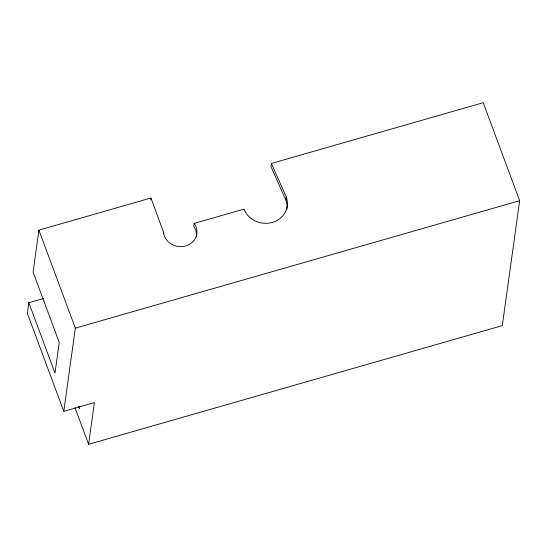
<?xml version="1.0" encoding="UTF-8"?>
<svg xmlns="http://www.w3.org/2000/svg" width="547" height="547" viewBox="0 0 547 547"><rect width="100%" height="100%" fill="white"/><g stroke="black" fill="none" stroke-linecap="round" stroke-linejoin="round"><path stroke-width="0.82" d="M43.466 298.539L28.827 302.737L27.35 313.369L63.794 411.358L94.399 402.578L88.614 444.294L502.31 325.636L519.65 200.694L483.206 102.706L271.387 163.464L270.956 166.534L285.849 200.052A22.338 20.266 7.9 0 1 286.772 209.816M163.327 233.719L163.539 232.188L150.924 198.014L38.899 230.143L33.08 272.064L59.247 342.429L54.994 373.102L28.827 302.737M63.794 411.358L75.342 328.132L38.899 230.143M79.78 406.257L79.431 408.794L78.536 406.394M150.712 199.546L150.924 198.014M271.387 163.464L286.279 196.982A22.338 20.266 7.9 0 1 272.385 222.417A22.338 20.266 7.9 0 1 244.071 209.091L194.192 223.395L193.768 226.465A16.752 15.2 7.9 0 1 196.38 236.817M285.849 200.052L286.279 196.982M75.342 328.132L519.65 200.694M74.98 407.645L88.614 444.294M194.192 223.395A16.752 15.2 7.9 0 1 185.624 245.959A16.752 15.2 7.9 0 1 163.539 232.188"/></g></svg>
